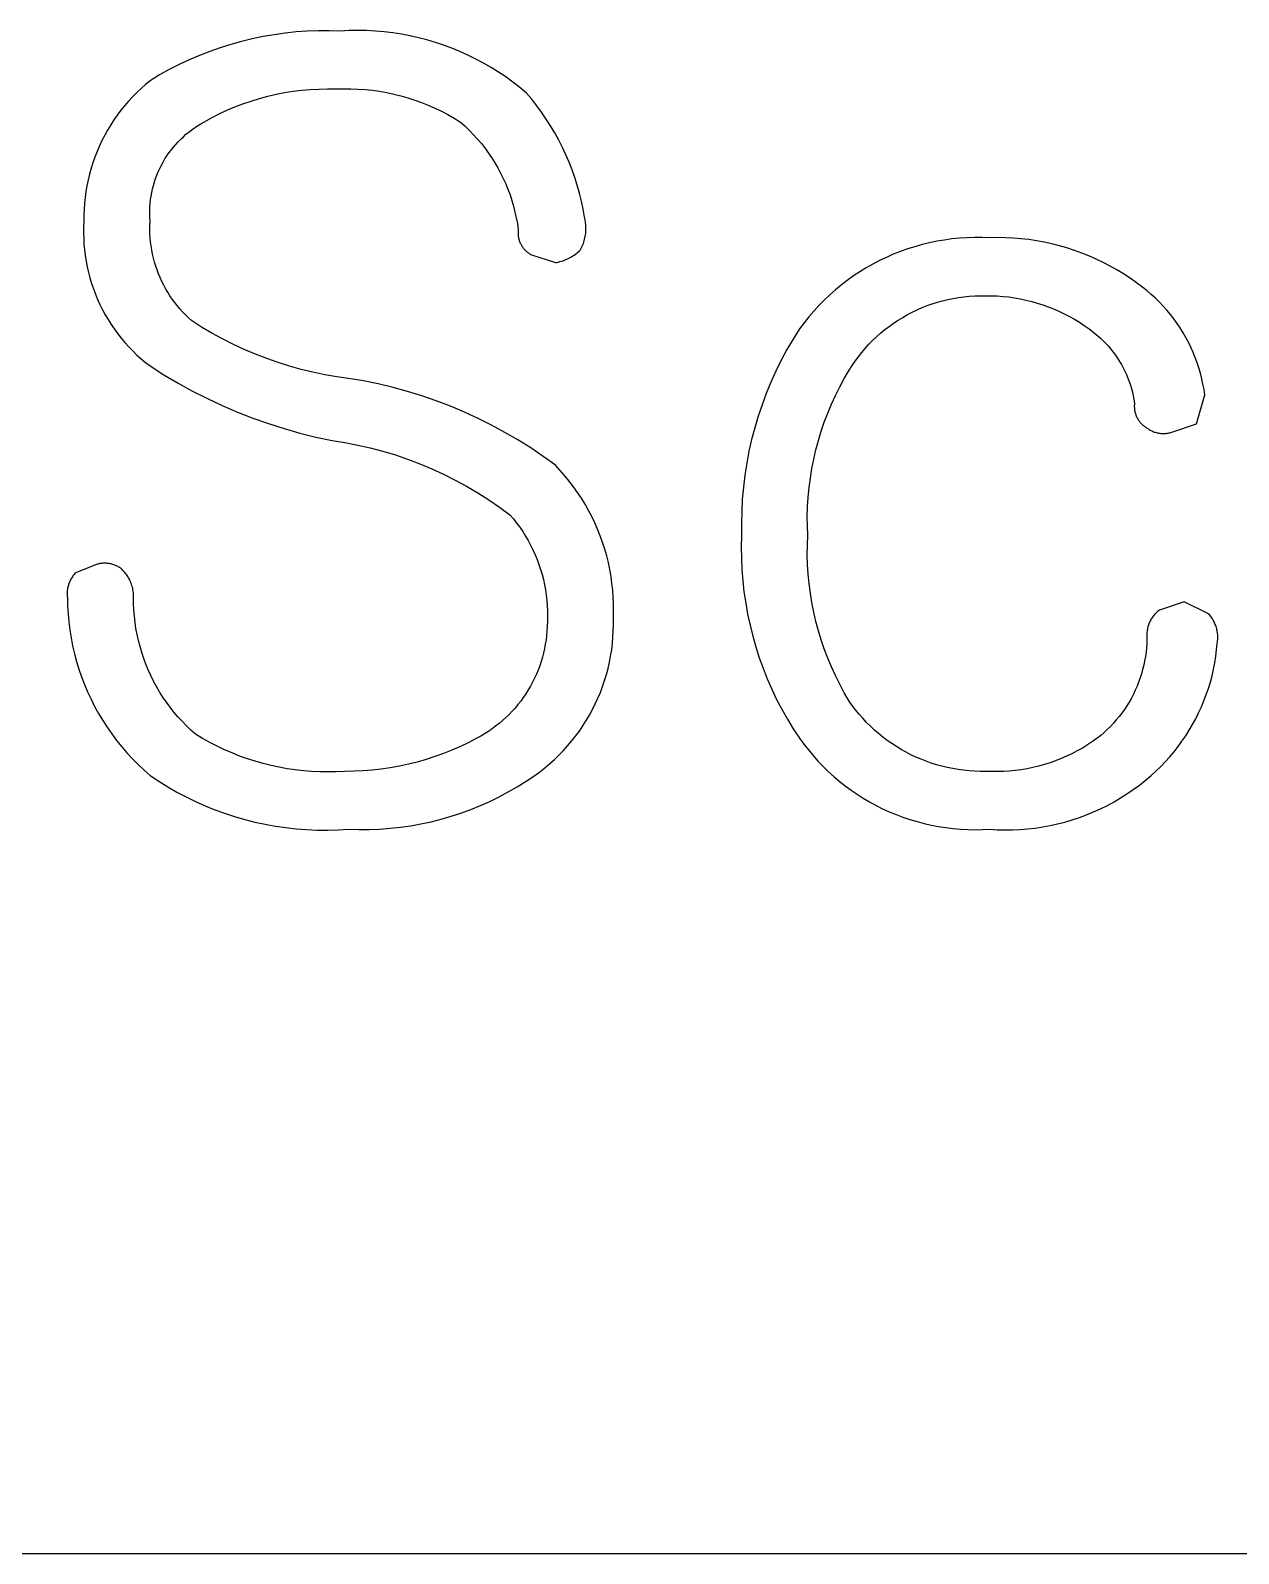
# Model space of a CAD drawing. Header units: millimetres. Extents: x 3033 to 5773, y 123 to 1487.
# Drawn here: x 3997.34 to 4012.39, y 160.35 to 179.33 of the extents above; entities that cross this region are included whole.
import ezdxf

# ---------------------------------------------------------------- set-up
doc = ezdxf.new("R2010")
doc.units = ezdxf.units.MM
doc.header["$MEASUREMENT"] = 0
doc.layers.add('TEX', color=70, linetype='Continuous')

msp = doc.modelspace()

# ---------------------------------------------------------------- linework, layer by layer
at = {"layer": 'TEX'}
for p, q in [((4000.101, 179.226), (3999.967, 179.193)), ((4000.236, 179.254), (4000.101, 179.226)), ((4000.372, 179.278), (4000.236, 179.254)), ((4000.509, 179.297), (4000.372, 179.278)), ((4000.647, 179.312), (4000.509, 179.297)), ((4000.784, 179.322), (4000.647, 179.312)), ((4000.922, 179.327), (4000.784, 179.322)), ((4001.061, 179.328), (4000.922, 179.327)), ((4001.199, 179.324), (4001.061, 179.328)), ((4001.308, 179.329), (4001.199, 179.324)), ((4001.417, 179.331), (4001.308, 179.329)), ((4001.526, 179.329), (4001.417, 179.331)), ((4001.635, 179.323), (4001.526, 179.329)), ((4001.743, 179.314), (4001.635, 179.323)), ((4001.851, 179.301), (4001.743, 179.314)), ((4001.959, 179.284), (4001.851, 179.301)), ((4002.066, 179.264), (4001.959, 179.284)), ((4002.173, 179.24), (4002.066, 179.264)), ((4002.278, 179.213), (4002.173, 179.24)), ((4002.383, 179.182), (4002.278, 179.213)), ((3999.443, 179.019), (3999.316, 178.964)), ((3999.571, 179.069), (3999.443, 179.019)), ((3999.702, 179.115), (3999.571, 179.069)), ((3999.833, 179.156), (3999.702, 179.115)), ((3999.967, 179.193), (3999.833, 179.156)), ((4002.486, 179.147), (4002.383, 179.182)), ((4002.588, 179.109), (4002.486, 179.147)), ((4002.689, 179.068), (4002.588, 179.109)), ((4002.789, 179.023), (4002.689, 179.068)), ((4002.886, 178.975), (4002.789, 179.023)), ((3999.067, 178.843), (3998.946, 178.776)), ((3999.19, 178.906), (3999.067, 178.843)), ((3999.316, 178.964), (3999.19, 178.906)), ((4002.983, 178.924), (4002.886, 178.975)), ((4003.077, 178.869), (4002.983, 178.924)), ((4003.169, 178.812), (4003.077, 178.869)), ((3998.77, 178.658), (3998.715, 178.609)), ((3998.828, 178.705), (3998.77, 178.658)), ((3998.946, 178.776), (3998.828, 178.705)), ((4003.26, 178.751), (4003.169, 178.812)), ((4003.348, 178.687), (4003.26, 178.751)), ((4003.434, 178.62), (4003.348, 178.687)), ((3998.559, 178.45), (3998.51, 178.393)), ((3998.609, 178.504), (3998.559, 178.45)), ((3998.661, 178.557), (3998.609, 178.504)), ((3998.715, 178.609), (3998.661, 178.557)), ((3999.985, 178.416), (4000.087, 178.451)), ((4000.087, 178.451), (4000.19, 178.483)), ((4000.19, 178.483), (4000.294, 178.511)), ((4000.294, 178.511), (4000.399, 178.535)), ((4000.399, 178.535), (4000.504, 178.556)), ((4000.504, 178.556), (4000.611, 178.573)), ((4000.611, 178.573), (4000.717, 178.586)), ((4000.717, 178.586), (4000.825, 178.596)), ((4000.825, 178.596), (4000.932, 178.601)), ((4000.932, 178.601), (4001.04, 178.604)), ((4001.04, 178.604), (4001.147, 178.602)), ((4001.147, 178.602), (4001.238, 178.605)), ((4001.238, 178.605), (4001.328, 178.605)), ((4001.328, 178.605), (4001.418, 178.601)), ((4001.418, 178.601), (4001.508, 178.595)), ((4001.508, 178.595), (4001.598, 178.585)), ((4001.598, 178.585), (4001.688, 178.573)), ((4001.688, 178.573), (4001.776, 178.557)), ((4001.776, 178.557), (4001.865, 178.538)), ((4001.865, 178.538), (4001.953, 178.517)), ((4001.953, 178.517), (4002.039, 178.492)), ((4002.039, 178.492), (4002.125, 178.464)), ((4002.125, 178.464), (4002.21, 178.433)), ((4003.518, 178.551), (4003.434, 178.62)), ((4003.584, 178.473), (4003.518, 178.551)), ((4003.647, 178.393), (4003.584, 178.473)), ((3998.419, 178.276), (3998.377, 178.215)), ((3998.464, 178.336), (3998.419, 178.276)), ((3998.51, 178.393), (3998.464, 178.336)), ((3999.592, 178.242), (3999.688, 178.29)), ((3999.688, 178.29), (3999.786, 178.336)), ((3999.786, 178.336), (3999.885, 178.378)), ((3999.885, 178.378), (3999.985, 178.416)), ((4002.21, 178.433), (4002.294, 178.4)), ((4002.294, 178.4), (4002.377, 178.363)), ((4002.377, 178.363), (4002.458, 178.324)), ((4002.458, 178.324), (4002.538, 178.282)), ((4002.538, 178.282), (4002.617, 178.237)), ((4003.707, 178.311), (4003.647, 178.393)), ((4003.765, 178.227), (4003.707, 178.311)), ((3998.298, 178.089), (3998.262, 178.024)), ((3998.337, 178.153), (3998.298, 178.089)), ((3998.377, 178.215), (3998.337, 178.153)), ((3999.275, 178.037), (3999.31, 178.065)), ((3999.31, 178.065), (3999.346, 178.093)), ((3999.346, 178.093), (3999.383, 178.119)), ((3999.383, 178.119), (3999.42, 178.144)), ((3999.42, 178.144), (3999.459, 178.168)), ((3999.459, 178.168), (3999.498, 178.19)), ((3999.498, 178.19), (3999.592, 178.242)), ((4002.617, 178.237), (4002.694, 178.19)), ((4002.694, 178.19), (4002.749, 178.141)), ((4002.749, 178.141), (4002.802, 178.089)), ((4002.802, 178.089), (4002.854, 178.036)), ((4003.819, 178.142), (4003.765, 178.227)), ((4003.871, 178.054), (4003.819, 178.142)), ((3998.197, 177.891), (3998.167, 177.823)), ((3998.228, 177.958), (3998.197, 177.891)), ((3998.262, 178.024), (3998.228, 177.958)), ((3999.09, 177.841), (3999.118, 177.876)), ((3999.118, 177.876), (3999.147, 177.91)), ((3999.147, 177.91), (3999.177, 177.944)), ((3999.177, 177.944), (3999.209, 177.976)), ((3999.209, 177.976), (3999.242, 178.007)), ((3999.242, 178.007), (3999.275, 178.037)), ((4002.854, 178.036), (4002.904, 177.981)), ((4002.904, 177.981), (4002.952, 177.925)), ((4002.952, 177.925), (4002.998, 177.867)), ((4003.92, 177.965), (4003.871, 178.054)), ((4003.966, 177.874), (4003.92, 177.965)), ((4004.009, 177.782), (4003.966, 177.874)), ((3998.116, 177.683), (3998.093, 177.613)), ((3998.14, 177.753), (3998.116, 177.683)), ((3998.167, 177.823), (3998.14, 177.753)), ((3998.969, 177.651), (3998.99, 177.69)), ((3998.99, 177.69), (3999.013, 177.729)), ((3999.013, 177.729), (3999.037, 177.767)), ((3999.037, 177.767), (3999.063, 177.804)), ((3999.063, 177.804), (3999.09, 177.841)), ((4002.998, 177.867), (4003.042, 177.807)), ((4003.042, 177.807), (4003.084, 177.746)), ((4003.084, 177.746), (4003.123, 177.683)), ((4003.123, 177.683), (4003.161, 177.619)), ((4004.049, 177.689), (4004.009, 177.782)), ((4004.086, 177.594), (4004.049, 177.689)), ((3998.073, 177.541), (3998.056, 177.469)), ((3998.093, 177.613), (3998.073, 177.541)), ((3998.897, 177.485), (3998.913, 177.528)), ((3998.913, 177.528), (3998.93, 177.569)), ((3998.93, 177.569), (3998.949, 177.61)), ((3998.949, 177.61), (3998.969, 177.651)), ((4003.161, 177.619), (4003.196, 177.554)), ((4003.196, 177.554), (4003.229, 177.487)), ((4004.12, 177.498), (4004.086, 177.594)), ((4004.15, 177.401), (4004.12, 177.498)), ((3998.028, 177.323), (3998.018, 177.249)), ((3998.041, 177.396), (3998.028, 177.323)), ((3998.056, 177.469), (3998.041, 177.396)), ((3998.841, 177.267), (3998.849, 177.312)), ((3998.849, 177.312), (3998.859, 177.356)), ((3998.859, 177.356), (3998.87, 177.399)), ((3998.87, 177.399), (3998.883, 177.443)), ((3998.883, 177.443), (3998.897, 177.485)), ((4003.229, 177.487), (4003.259, 177.42)), ((4003.259, 177.42), (4003.287, 177.351)), ((4003.287, 177.351), (4003.313, 177.282)), ((4004.178, 177.303), (4004.15, 177.401)), ((4004.202, 177.204), (4004.178, 177.303)), ((3998.011, 177.175), (3998.006, 177.101)), ((3998.018, 177.249), (3998.011, 177.175)), ((3998.824, 177.088), (3998.826, 177.133)), ((3998.826, 177.133), (3998.829, 177.178)), ((3998.829, 177.178), (3998.834, 177.223)), ((3998.834, 177.223), (3998.841, 177.267)), ((4003.313, 177.282), (4003.336, 177.211)), ((4003.336, 177.211), (4003.357, 177.14)), ((4003.357, 177.14), (4003.375, 177.068)), ((4004.223, 177.105), (4004.202, 177.204)), ((3998.003, 176.953), (3997.999, 176.882)), ((3998.006, 177.101), (3998.003, 177.027)), ((3998.003, 177.027), (3998.003, 176.953)), ((3998.824, 177.043), (3998.824, 177.088)), ((3998.825, 176.998), (3998.824, 177.043)), ((3998.828, 176.953), (3998.825, 176.998)), ((3998.825, 176.901), (3998.828, 176.953)), ((4003.375, 177.068), (4003.391, 176.996)), ((4003.391, 176.996), (4003.405, 176.923)), ((4003.405, 176.923), (4003.415, 176.85)), ((4004.24, 177.004), (4004.223, 177.105)), ((4004.245, 176.986), (4004.24, 177.004)), ((4004.248, 176.968), (4004.245, 176.986)), ((4004.252, 176.95), (4004.248, 176.968)), ((4004.255, 176.932), (4004.252, 176.95)), ((4004.257, 176.913), (4004.255, 176.932)), ((3997.999, 176.882), (3997.998, 176.81)), ((3997.998, 176.81), (3998, 176.739)), ((3998, 176.739), (3998.004, 176.668)), ((3998.825, 176.85), (3998.825, 176.901)), ((3998.826, 176.799), (3998.825, 176.85)), ((3998.829, 176.747), (3998.826, 176.799)), ((3998.834, 176.696), (3998.829, 176.747)), ((4003.414, 176.839), (4003.413, 176.828)), ((4003.413, 176.828), (4003.413, 176.817)), ((4003.413, 176.817), (4003.413, 176.807)), ((4003.413, 176.807), (4003.413, 176.796)), ((4003.413, 176.796), (4003.414, 176.785)), ((4003.415, 176.85), (4003.414, 176.839)), ((4003.414, 176.785), (4003.415, 176.774)), ((4003.415, 176.774), (4003.416, 176.764)), ((4003.416, 176.764), (4003.418, 176.753)), ((4003.418, 176.753), (4003.42, 176.743)), ((4003.42, 176.743), (4003.423, 176.732)), ((4003.423, 176.732), (4003.426, 176.722)), ((4004.243, 176.729), (4004.247, 176.747)), ((4004.247, 176.747), (4004.251, 176.766)), ((4004.251, 176.766), (4004.254, 176.784)), ((4004.254, 176.784), (4004.256, 176.802)), ((4004.256, 176.802), (4004.258, 176.821)), ((4004.258, 176.895), (4004.257, 176.913)), ((4004.259, 176.876), (4004.258, 176.895)), ((4004.258, 176.821), (4004.259, 176.839)), ((4004.259, 176.858), (4004.259, 176.876)), ((4004.259, 176.839), (4004.259, 176.858)), ((4008.82, 176.732), (4008.726, 176.719)), ((4008.914, 176.741), (4008.82, 176.732)), ((4009.008, 176.748), (4008.914, 176.741)), ((4009.103, 176.751), (4009.008, 176.748)), ((4009.197, 176.75), (4009.103, 176.751)), ((4009.292, 176.747), (4009.197, 176.75)), ((4009.389, 176.749), (4009.292, 176.747)), ((4009.486, 176.747), (4009.389, 176.749)), ((4009.584, 176.743), (4009.486, 176.747)), ((4009.681, 176.735), (4009.584, 176.743)), ((4009.778, 176.724), (4009.681, 176.735)), ((3998.004, 176.668), (3998.01, 176.597)), ((3998.01, 176.597), (3998.019, 176.526)), ((3998.84, 176.645), (3998.834, 176.696)), ((3998.849, 176.595), (3998.84, 176.645)), ((3998.858, 176.544), (3998.849, 176.595)), ((3998.87, 176.494), (3998.858, 176.544)), ((4003.426, 176.722), (4003.429, 176.711)), ((4003.429, 176.711), (4003.433, 176.701)), ((4003.433, 176.701), (4003.437, 176.691)), ((4003.437, 176.691), (4003.441, 176.681)), ((4003.441, 176.681), (4003.446, 176.672)), ((4003.446, 176.672), (4003.451, 176.662)), ((4003.451, 176.662), (4003.456, 176.653)), ((4003.456, 176.653), (4003.462, 176.643)), ((4003.462, 176.643), (4003.468, 176.635)), ((4003.468, 176.635), (4003.474, 176.626)), ((4003.474, 176.626), (4003.48, 176.617)), ((4003.48, 176.617), (4003.487, 176.609)), ((4003.487, 176.609), (4003.494, 176.601)), ((4003.494, 176.601), (4003.502, 176.593)), ((4003.502, 176.593), (4003.51, 176.585)), ((4003.51, 176.585), (4003.517, 176.578)), ((4003.517, 176.578), (4003.526, 176.571)), ((4003.526, 176.571), (4003.534, 176.564)), ((4003.534, 176.564), (4003.543, 176.558)), ((4003.543, 176.558), (4003.552, 176.552)), ((4003.552, 176.552), (4003.561, 176.546)), ((4003.561, 176.546), (4003.57, 176.54)), ((4004.113, 176.531), (4004.129, 176.542)), ((4004.129, 176.542), (4004.144, 176.554)), ((4004.144, 176.554), (4004.159, 176.566)), ((4004.159, 176.566), (4004.174, 176.579)), ((4004.174, 176.579), (4004.188, 176.592)), ((4004.188, 176.592), (4004.197, 176.608)), ((4004.197, 176.608), (4004.206, 176.625)), ((4004.206, 176.625), (4004.213, 176.642)), ((4004.213, 176.642), (4004.22, 176.659)), ((4004.22, 176.659), (4004.227, 176.676)), ((4004.227, 176.676), (4004.233, 176.694)), ((4004.233, 176.694), (4004.238, 176.711)), ((4004.238, 176.711), (4004.243, 176.729)), ((4008.178, 176.576), (4008.09, 176.541)), ((4008.267, 176.608), (4008.178, 176.576)), ((4008.357, 176.636), (4008.267, 176.608)), ((4008.448, 176.662), (4008.357, 176.636)), ((4008.54, 176.684), (4008.448, 176.662)), ((4008.633, 176.703), (4008.54, 176.684)), ((4008.726, 176.719), (4008.633, 176.703)), ((4009.874, 176.709), (4009.778, 176.724)), ((4009.97, 176.692), (4009.874, 176.709)), ((4010.065, 176.671), (4009.97, 176.692)), ((4010.16, 176.648), (4010.065, 176.671)), ((4010.253, 176.621), (4010.16, 176.648)), ((4010.346, 176.59), (4010.253, 176.621)), ((4010.438, 176.557), (4010.346, 176.59)), ((4010.528, 176.521), (4010.438, 176.557)), ((3998.019, 176.526), (3998.03, 176.456)), ((3998.03, 176.456), (3998.043, 176.386)), ((3998.043, 176.386), (3998.059, 176.316)), ((3998.883, 176.444), (3998.87, 176.494)), ((3998.898, 176.395), (3998.883, 176.444)), ((3998.915, 176.347), (3998.898, 176.395)), ((4003.57, 176.54), (4003.879, 176.437)), ((4003.879, 176.437), (4003.898, 176.441)), ((4003.898, 176.441), (4003.917, 176.445)), ((4003.917, 176.445), (4003.936, 176.45)), ((4003.936, 176.45), (4003.955, 176.455)), ((4003.955, 176.455), (4003.974, 176.461)), ((4003.974, 176.461), (4003.992, 176.468)), ((4003.992, 176.468), (4004.01, 176.475)), ((4004.01, 176.475), (4004.028, 176.483)), ((4004.028, 176.483), (4004.045, 176.491)), ((4004.045, 176.491), (4004.063, 176.5)), ((4004.063, 176.5), (4004.08, 176.51)), ((4004.08, 176.51), (4004.096, 176.52)), ((4004.096, 176.52), (4004.113, 176.531)), ((4007.752, 176.372), (4007.671, 176.323)), ((4007.834, 176.419), (4007.752, 176.372)), ((4007.918, 176.463), (4007.834, 176.419)), ((4008.003, 176.503), (4007.918, 176.463)), ((4008.09, 176.541), (4008.003, 176.503)), ((4010.617, 176.482), (4010.528, 176.521)), ((4010.705, 176.44), (4010.617, 176.482)), ((4010.792, 176.395), (4010.705, 176.44)), ((4010.877, 176.347), (4010.792, 176.395)), ((3998.059, 176.316), (3998.077, 176.248)), ((3998.077, 176.248), (3998.098, 176.179)), ((3998.098, 176.179), (3998.121, 176.112)), ((3998.933, 176.298), (3998.915, 176.347)), ((3998.953, 176.251), (3998.933, 176.298)), ((3998.974, 176.204), (3998.953, 176.251)), ((3998.997, 176.158), (3998.974, 176.204)), ((4007.516, 176.216), (4007.441, 176.158)), ((4007.593, 176.271), (4007.516, 176.216)), ((4007.671, 176.323), (4007.593, 176.271)), ((4010.96, 176.296), (4010.877, 176.347)), ((4011.041, 176.243), (4010.96, 176.296)), ((4011.121, 176.187), (4011.041, 176.243)), ((4011.199, 176.128), (4011.121, 176.187)), ((3998.121, 176.112), (3998.146, 176.045)), ((3998.146, 176.045), (3998.173, 175.979)), ((3998.173, 175.979), (3998.203, 175.915)), ((3999.021, 176.113), (3998.997, 176.158)), ((3999.047, 176.069), (3999.021, 176.113)), ((3999.075, 176.025), (3999.047, 176.069)), ((3999.103, 175.983), (3999.075, 176.025)), ((3999.134, 175.941), (3999.103, 175.983)), ((4007.297, 176.036), (4007.228, 175.971)), ((4007.368, 176.098), (4007.297, 176.036)), ((4007.441, 176.158), (4007.368, 176.098)), ((4008.704, 175.963), (4008.77, 175.978)), ((4008.77, 175.978), (4008.836, 175.992)), ((4008.836, 175.992), (4008.903, 176.003)), ((4008.903, 176.003), (4008.97, 176.012)), ((4008.97, 176.012), (4009.037, 176.019)), ((4009.037, 176.019), (4009.105, 176.023)), ((4009.105, 176.023), (4009.172, 176.025)), ((4009.172, 176.025), (4009.24, 176.025)), ((4009.24, 176.025), (4009.312, 176.025)), ((4009.312, 176.025), (4009.385, 176.022)), ((4009.385, 176.022), (4009.457, 176.017)), ((4009.457, 176.017), (4009.529, 176.009)), ((4009.529, 176.009), (4009.601, 175.999)), ((4009.601, 175.999), (4009.672, 175.986)), ((4009.672, 175.986), (4009.743, 175.971)), ((4011.253, 176.085), (4011.199, 176.128)), ((4011.305, 176.04), (4011.253, 176.085)), ((4011.356, 175.994), (4011.305, 176.04)), ((4011.406, 175.945), (4011.356, 175.994)), ((3998.203, 175.915), (3998.235, 175.851)), ((3998.235, 175.851), (3998.269, 175.788)), ((3998.269, 175.788), (3998.305, 175.727)), ((3999.165, 175.901), (3999.134, 175.941)), ((3999.198, 175.861), (3999.165, 175.901)), ((3999.233, 175.823), (3999.198, 175.861)), ((3999.268, 175.786), (3999.233, 175.823)), ((3999.305, 175.75), (3999.268, 175.786)), ((4007.098, 175.834), (4007.036, 175.762)), ((4007.162, 175.904), (4007.098, 175.834)), ((4007.228, 175.971), (4007.162, 175.904)), ((4008.207, 175.755), (4008.265, 175.789)), ((4008.265, 175.789), (4008.325, 175.82)), ((4008.325, 175.82), (4008.386, 175.849)), ((4008.386, 175.849), (4008.448, 175.876)), ((4008.448, 175.876), (4008.511, 175.901)), ((4008.511, 175.901), (4008.575, 175.924)), ((4008.575, 175.924), (4008.639, 175.944)), ((4008.639, 175.944), (4008.704, 175.963)), ((4009.743, 175.971), (4009.814, 175.954)), ((4009.814, 175.954), (4009.883, 175.934)), ((4009.883, 175.934), (4009.952, 175.912)), ((4009.952, 175.912), (4010.02, 175.888)), ((4010.02, 175.888), (4010.088, 175.861)), ((4010.088, 175.861), (4010.154, 175.832)), ((4010.154, 175.832), (4010.22, 175.801)), ((4010.22, 175.801), (4010.284, 175.767)), ((4011.453, 175.895), (4011.406, 175.945)), ((4011.499, 175.844), (4011.453, 175.895)), ((4011.543, 175.791), (4011.499, 175.844)), ((4011.586, 175.736), (4011.543, 175.791)), ((3998.305, 175.727), (3998.343, 175.666)), ((3998.343, 175.666), (3998.383, 175.608)), ((3998.383, 175.608), (3998.425, 175.55)), ((3999.343, 175.716), (3999.305, 175.75)), ((3999.47, 175.635), (3999.343, 175.716)), ((3999.599, 175.558), (3999.47, 175.635)), ((4006.92, 175.613), (4006.84, 175.485)), ((4006.977, 175.688), (4006.92, 175.613)), ((4007.036, 175.762), (4006.977, 175.688)), ((4007.932, 175.559), (4007.984, 175.602)), ((4007.984, 175.602), (4008.038, 175.643)), ((4008.038, 175.643), (4008.093, 175.682)), ((4008.093, 175.682), (4008.149, 175.72)), ((4008.149, 175.72), (4008.207, 175.755)), ((4010.284, 175.767), (4010.347, 175.732)), ((4010.347, 175.732), (4010.409, 175.694)), ((4010.409, 175.694), (4010.469, 175.654)), ((4010.469, 175.654), (4010.529, 175.613)), ((4010.529, 175.613), (4010.566, 175.585)), ((4011.626, 175.68), (4011.586, 175.736)), ((4011.665, 175.623), (4011.626, 175.68)), ((4011.701, 175.564), (4011.665, 175.623)), ((3998.425, 175.55), (3998.469, 175.494)), ((3998.469, 175.494), (3998.515, 175.44)), ((3998.515, 175.44), (3998.563, 175.387)), ((3999.731, 175.486), (3999.599, 175.558)), ((3999.866, 175.418), (3999.731, 175.486)), ((4000.002, 175.354), (3999.866, 175.418)), ((4006.84, 175.485), (4006.764, 175.354)), ((4007.739, 175.369), (4007.785, 175.419)), ((4007.785, 175.419), (4007.832, 175.467)), ((4007.832, 175.467), (4007.881, 175.514)), ((4007.881, 175.514), (4007.932, 175.559)), ((4010.566, 175.585), (4010.603, 175.556)), ((4010.603, 175.556), (4010.639, 175.526)), ((4010.639, 175.526), (4010.673, 175.495)), ((4010.673, 175.495), (4010.707, 175.463)), ((4010.707, 175.463), (4010.739, 175.429)), ((4010.739, 175.429), (4010.771, 175.395)), ((4011.736, 175.505), (4011.701, 175.564)), ((4011.768, 175.444), (4011.736, 175.505)), ((4011.798, 175.382), (4011.768, 175.444)), ((3998.563, 175.387), (3998.613, 175.336)), ((3998.613, 175.336), (3998.664, 175.286)), ((3998.664, 175.286), (3998.717, 175.239)), ((3998.717, 175.239), (3998.772, 175.193)), ((4000.14, 175.296), (4000.002, 175.354)), ((4000.281, 175.241), (4000.14, 175.296)), ((4000.423, 175.192), (4000.281, 175.241)), ((4006.693, 175.221), (4006.626, 175.086)), ((4006.764, 175.354), (4006.693, 175.221)), ((4007.613, 175.21), (4007.654, 175.264)), ((4007.654, 175.264), (4007.696, 175.317)), ((4007.696, 175.317), (4007.739, 175.369)), ((4010.771, 175.395), (4010.801, 175.359)), ((4010.801, 175.359), (4010.829, 175.323)), ((4010.829, 175.323), (4010.857, 175.285)), ((4010.857, 175.285), (4010.883, 175.247)), ((4010.883, 175.247), (4010.908, 175.207)), ((4011.826, 175.319), (4011.798, 175.382)), ((4011.853, 175.255), (4011.826, 175.319)), ((4011.876, 175.19), (4011.853, 175.255)), ((3998.772, 175.193), (3998.828, 175.149)), ((3998.828, 175.149), (3999.001, 175.039)), ((3999.001, 175.039), (3999.178, 174.934)), ((4000.566, 175.147), (4000.423, 175.192)), ((4000.711, 175.106), (4000.566, 175.147)), ((4000.857, 175.071), (4000.711, 175.106)), ((4001.005, 175.04), (4000.857, 175.071)), ((4001.153, 175.015), (4001.005, 175.04)), ((4006.626, 175.086), (4006.564, 174.948)), ((4007.479, 174.994), (4007.539, 175.097)), ((4007.539, 175.097), (4007.575, 175.154)), ((4007.575, 175.154), (4007.613, 175.21)), ((4010.908, 175.207), (4010.932, 175.167)), ((4010.932, 175.167), (4010.954, 175.126)), ((4010.954, 175.126), (4010.975, 175.085)), ((4010.975, 175.085), (4010.994, 175.042)), ((4010.994, 175.042), (4011.012, 174.999)), ((4011.898, 175.125), (4011.876, 175.19)), ((4011.917, 175.058), (4011.898, 175.125)), ((4011.934, 174.991), (4011.917, 175.058)), ((3999.178, 174.934), (3999.358, 174.835)), ((3999.358, 174.835), (3999.542, 174.742)), ((4001.302, 174.994), (4001.153, 175.015)), ((4001.487, 174.962), (4001.302, 174.994)), ((4001.672, 174.925), (4001.487, 174.962)), ((4001.855, 174.881), (4001.672, 174.925)), ((4002.036, 174.831), (4001.855, 174.881)), ((4006.564, 174.948), (4006.506, 174.808)), ((4007.368, 174.781), (4007.422, 174.888)), ((4007.422, 174.888), (4007.479, 174.994)), ((4011.012, 174.999), (4011.029, 174.956)), ((4011.029, 174.956), (4011.044, 174.912)), ((4011.044, 174.912), (4011.057, 174.867)), ((4011.057, 174.867), (4011.069, 174.822)), ((4011.949, 174.924), (4011.934, 174.991)), ((4011.962, 174.856), (4011.949, 174.924)), ((4011.972, 174.788), (4011.962, 174.856)), ((3999.542, 174.742), (3999.728, 174.656)), ((3999.728, 174.656), (3999.917, 174.575)), ((4002.216, 174.776), (4002.036, 174.831)), ((4002.394, 174.714), (4002.216, 174.776)), ((4002.57, 174.647), (4002.394, 174.714)), ((4002.744, 174.574), (4002.57, 174.647)), ((4006.454, 174.667), (4006.406, 174.524)), ((4006.506, 174.808), (4006.454, 174.667)), ((4007.273, 174.561), (4007.319, 174.672)), ((4007.319, 174.672), (4007.368, 174.781)), ((4011.069, 174.822), (4011.08, 174.776)), ((4011.08, 174.776), (4011.088, 174.731)), ((4011.088, 174.731), (4011.096, 174.685)), ((4011.094, 174.663), (4011.093, 174.652)), ((4011.093, 174.652), (4011.093, 174.642)), ((4011.095, 174.674), (4011.094, 174.663)), ((4011.096, 174.685), (4011.095, 174.674)), ((4011.869, 174.427), (4011.972, 174.788)), ((3999.917, 174.575), (4000.108, 174.5)), ((4000.108, 174.5), (4000.302, 174.431)), ((4002.915, 174.496), (4002.744, 174.574)), ((4003.083, 174.412), (4002.915, 174.496)), ((4006.406, 174.524), (4006.362, 174.379)), ((4007.23, 174.449), (4007.273, 174.561)), ((4011.093, 174.642), (4011.094, 174.631)), ((4011.094, 174.631), (4011.094, 174.62)), ((4011.094, 174.62), (4011.095, 174.609)), ((4011.095, 174.609), (4011.097, 174.599)), ((4011.097, 174.599), (4011.099, 174.588)), ((4011.099, 174.588), (4011.101, 174.578)), ((4011.101, 174.578), (4011.103, 174.567)), ((4011.103, 174.567), (4011.106, 174.557)), ((4011.106, 174.557), (4011.11, 174.546)), ((4011.11, 174.546), (4011.113, 174.536)), ((4011.113, 174.536), (4011.117, 174.526)), ((4011.117, 174.526), (4011.122, 174.516)), ((4011.122, 174.516), (4011.126, 174.507)), ((4011.126, 174.507), (4011.131, 174.497)), ((4011.131, 174.497), (4011.136, 174.488)), ((4011.136, 174.488), (4011.142, 174.479)), ((4011.142, 174.479), (4011.148, 174.47)), ((4011.148, 174.47), (4011.154, 174.461)), ((4011.154, 174.461), (4011.161, 174.452)), ((4000.302, 174.431), (4000.498, 174.369)), ((4000.498, 174.369), (4000.695, 174.313)), ((4000.695, 174.313), (4000.895, 174.264)), ((4000.895, 174.264), (4001.096, 174.221)), ((4003.249, 174.322), (4003.083, 174.412)), ((4003.411, 174.227), (4003.249, 174.322)), ((4006.362, 174.379), (4006.324, 174.233)), ((4007.157, 174.221), (4007.192, 174.335)), ((4007.192, 174.335), (4007.23, 174.449)), ((4011.161, 174.452), (4011.168, 174.444)), ((4011.168, 174.444), (4011.175, 174.436)), ((4011.175, 174.436), (4011.182, 174.428)), ((4011.182, 174.428), (4011.19, 174.42)), ((4011.19, 174.42), (4011.198, 174.413)), ((4011.198, 174.413), (4011.206, 174.406)), ((4011.206, 174.406), (4011.214, 174.399)), ((4011.214, 174.399), (4011.223, 174.393)), ((4011.223, 174.393), (4011.232, 174.387)), ((4011.232, 174.387), (4011.241, 174.381)), ((4011.241, 174.381), (4011.25, 174.375)), ((4011.25, 174.375), (4011.26, 174.369)), ((4011.26, 174.369), (4011.269, 174.362)), ((4011.269, 174.362), (4011.279, 174.356)), ((4011.279, 174.356), (4011.289, 174.35)), ((4011.289, 174.35), (4011.3, 174.345)), ((4011.3, 174.345), (4011.31, 174.34)), ((4011.31, 174.34), (4011.321, 174.335)), ((4011.321, 174.335), (4011.331, 174.33)), ((4011.331, 174.33), (4011.342, 174.326)), ((4011.342, 174.326), (4011.353, 174.323)), ((4011.353, 174.323), (4011.365, 174.319)), ((4011.365, 174.319), (4011.376, 174.317)), ((4011.376, 174.317), (4011.387, 174.314)), ((4011.387, 174.314), (4011.399, 174.312)), ((4011.399, 174.312), (4011.41, 174.31)), ((4011.41, 174.31), (4011.422, 174.309)), ((4011.422, 174.309), (4011.433, 174.308)), ((4011.433, 174.308), (4011.445, 174.308)), ((4011.445, 174.308), (4011.457, 174.307)), ((4011.457, 174.307), (4011.468, 174.308)), ((4011.468, 174.308), (4011.48, 174.308)), ((4011.48, 174.308), (4011.491, 174.309)), ((4011.491, 174.309), (4011.503, 174.311)), ((4011.503, 174.311), (4011.514, 174.313)), ((4011.514, 174.313), (4011.526, 174.315)), ((4011.526, 174.315), (4011.537, 174.318)), ((4011.537, 174.318), (4011.548, 174.321)), ((4011.548, 174.321), (4011.56, 174.324)), ((4011.56, 174.324), (4011.869, 174.427)), ((4001.096, 174.221), (4001.256, 174.195)), ((4001.256, 174.195), (4001.415, 174.164)), ((4001.415, 174.164), (4001.572, 174.128)), ((4001.572, 174.128), (4001.729, 174.086)), ((4001.729, 174.086), (4001.884, 174.04)), ((4003.571, 174.127), (4003.411, 174.227)), ((4003.727, 174.022), (4003.571, 174.127)), ((4006.291, 174.086), (4006.263, 173.937)), ((4006.324, 174.233), (4006.291, 174.086)), ((4007.099, 173.988), (4007.126, 174.105)), ((4007.126, 174.105), (4007.157, 174.221)), ((4001.884, 174.04), (4002.037, 173.987)), ((4002.037, 173.987), (4002.189, 173.93)), ((4002.189, 173.93), (4002.338, 173.867)), ((4003.879, 173.912), (4003.727, 174.022)), ((4003.939, 173.848), (4003.879, 173.912)), ((4006.263, 173.937), (4006.239, 173.788)), ((4007.075, 173.871), (4007.099, 173.988)), ((4002.338, 173.867), (4002.485, 173.8)), ((4002.485, 173.8), (4002.63, 173.727)), ((4002.63, 173.727), (4002.772, 173.65)), ((4003.997, 173.782), (4003.939, 173.848)), ((4004.052, 173.714), (4003.997, 173.782)), ((4004.105, 173.645), (4004.052, 173.714)), ((4006.239, 173.788), (4006.221, 173.638)), ((4007.041, 173.634), (4007.056, 173.752)), ((4007.056, 173.752), (4007.075, 173.871)), ((4002.772, 173.65), (4002.912, 173.568)), ((4002.912, 173.568), (4003.048, 173.481)), ((4004.155, 173.574), (4004.105, 173.645)), ((4004.204, 173.501), (4004.155, 173.574)), ((4006.221, 173.638), (4006.208, 173.488)), ((4007.022, 173.395), (4007.029, 173.514)), ((4007.029, 173.514), (4007.041, 173.634)), ((4003.048, 173.481), (4003.182, 173.389)), ((4003.182, 173.389), (4003.312, 173.293)), ((4004.249, 173.426), (4004.204, 173.501)), ((4004.292, 173.35), (4004.249, 173.426)), ((4004.333, 173.273), (4004.292, 173.35)), ((4006.2, 173.337), (4006.197, 173.186)), ((4006.208, 173.488), (4006.2, 173.337)), ((4007.018, 173.275), (4007.022, 173.395)), ((4003.312, 173.293), (4003.355, 173.243)), ((4003.355, 173.243), (4003.395, 173.192)), ((4003.395, 173.192), (4003.434, 173.139)), ((4003.434, 173.139), (4003.471, 173.085)), ((4004.37, 173.194), (4004.333, 173.273)), ((4004.405, 173.114), (4004.37, 173.194)), ((4006.197, 173.186), (4006.199, 173.035)), ((4007.019, 173.155), (4007.018, 173.275)), ((4007.024, 173.035), (4007.019, 173.155)), ((4003.471, 173.085), (4003.506, 173.029)), ((4003.506, 173.029), (4003.539, 172.973)), ((4003.539, 172.973), (4003.57, 172.915)), ((4004.438, 173.033), (4004.405, 173.114)), ((4004.467, 172.951), (4004.438, 173.033)), ((4004.494, 172.867), (4004.467, 172.951)), ((4006.199, 173.035), (4006.195, 172.895)), ((4007.019, 172.915), (4007.024, 173.035)), ((4003.57, 172.915), (4003.599, 172.857)), ((4003.599, 172.857), (4003.626, 172.797)), ((4003.626, 172.797), (4003.651, 172.736)), ((4004.518, 172.783), (4004.494, 172.867)), ((4004.539, 172.698), (4004.518, 172.783)), ((4006.195, 172.895), (4006.197, 172.754)), ((4006.197, 172.754), (4006.203, 172.614)), ((4007.018, 172.796), (4007.019, 172.915)), ((4007.022, 172.676), (4007.018, 172.796)), ((3997.891, 172.562), (3997.882, 172.552)), ((3997.9, 172.571), (3997.891, 172.562)), ((3998.158, 172.674), (3997.9, 172.571)), ((3998.169, 172.678), (3998.158, 172.674)), ((3998.18, 172.681), (3998.169, 172.678)), ((3998.191, 172.683), (3998.18, 172.681)), ((3998.203, 172.686), (3998.191, 172.683)), ((3998.214, 172.688), (3998.203, 172.686)), ((3998.226, 172.689), (3998.214, 172.688)), ((3998.237, 172.69), (3998.226, 172.689)), ((3998.249, 172.691), (3998.237, 172.69)), ((3998.261, 172.691), (3998.249, 172.691)), ((3998.272, 172.691), (3998.261, 172.691)), ((3998.284, 172.69), (3998.272, 172.691)), ((3998.295, 172.689), (3998.284, 172.69)), ((3998.307, 172.688), (3998.295, 172.689)), ((3998.318, 172.686), (3998.307, 172.688)), ((3998.33, 172.684), (3998.318, 172.686)), ((3998.341, 172.682), (3998.33, 172.684)), ((3998.353, 172.679), (3998.341, 172.682)), ((3998.364, 172.676), (3998.353, 172.679)), ((3998.375, 172.672), (3998.364, 172.676)), ((3998.386, 172.668), (3998.375, 172.672)), ((3998.396, 172.663), (3998.386, 172.668)), ((3998.407, 172.659), (3998.396, 172.663)), ((3998.417, 172.654), (3998.407, 172.659)), ((3998.428, 172.648), (3998.417, 172.654)), ((3998.438, 172.642), (3998.428, 172.648)), ((3998.448, 172.636), (3998.438, 172.642)), ((3998.457, 172.63), (3998.448, 172.636)), ((3998.467, 172.623), (3998.457, 172.63)), ((3998.479, 172.612), (3998.467, 172.623)), ((3998.49, 172.6), (3998.479, 172.612)), ((3998.501, 172.589), (3998.49, 172.6)), ((3998.512, 172.576), (3998.501, 172.589)), ((3998.522, 172.564), (3998.512, 172.576)), ((3998.532, 172.551), (3998.522, 172.564)), ((4003.651, 172.736), (4003.674, 172.675)), ((4003.674, 172.675), (4003.695, 172.613)), ((4003.695, 172.613), (4003.713, 172.55)), ((4004.557, 172.613), (4004.539, 172.698)), ((4004.572, 172.527), (4004.557, 172.613)), ((4006.203, 172.614), (4006.214, 172.473)), ((4007.029, 172.556), (4007.022, 172.676)), ((4007.041, 172.437), (4007.029, 172.556)), ((3997.798, 172.365), (3997.796, 172.353)), ((3997.8, 172.378), (3997.798, 172.365)), ((3997.803, 172.391), (3997.8, 172.378)), ((3997.806, 172.403), (3997.803, 172.391)), ((3997.809, 172.416), (3997.806, 172.403)), ((3997.813, 172.428), (3997.809, 172.416)), ((3997.818, 172.441), (3997.813, 172.428)), ((3997.822, 172.453), (3997.818, 172.441)), ((3997.827, 172.465), (3997.822, 172.453)), ((3997.833, 172.476), (3997.827, 172.465)), ((3997.839, 172.488), (3997.833, 172.476)), ((3997.845, 172.499), (3997.839, 172.488)), ((3997.852, 172.51), (3997.845, 172.499)), ((3997.859, 172.521), (3997.852, 172.51)), ((3997.866, 172.532), (3997.859, 172.521)), ((3997.874, 172.542), (3997.866, 172.532)), ((3997.882, 172.552), (3997.874, 172.542)), ((3998.541, 172.538), (3998.532, 172.551)), ((3998.55, 172.524), (3998.541, 172.538)), ((3998.558, 172.51), (3998.55, 172.524)), ((3998.566, 172.496), (3998.558, 172.51)), ((3998.574, 172.482), (3998.566, 172.496)), ((3998.581, 172.467), (3998.574, 172.482)), ((3998.587, 172.452), (3998.581, 172.467)), ((3998.593, 172.437), (3998.587, 172.452)), ((3998.598, 172.422), (3998.593, 172.437)), ((3998.603, 172.406), (3998.598, 172.422)), ((3998.607, 172.39), (3998.603, 172.406)), ((3998.611, 172.375), (3998.607, 172.39)), ((3998.614, 172.359), (3998.611, 172.375)), ((4003.713, 172.55), (4003.73, 172.487)), ((4003.73, 172.487), (4003.744, 172.423)), ((4003.744, 172.423), (4003.756, 172.358)), ((4004.584, 172.44), (4004.572, 172.527)), ((4004.594, 172.353), (4004.584, 172.44)), ((4006.214, 172.473), (4006.229, 172.334)), ((4007.056, 172.318), (4007.041, 172.437)), ((3997.795, 172.34), (3997.794, 172.327)), ((3997.794, 172.327), (3997.794, 172.314)), ((3997.794, 172.314), (3997.794, 172.301)), ((3997.794, 172.301), (3997.794, 172.288)), ((3997.794, 172.288), (3997.795, 172.275)), ((3997.796, 172.353), (3997.795, 172.34)), ((3997.795, 172.275), (3997.797, 172.262)), ((3997.797, 172.262), (3997.799, 172.161)), ((3998.617, 172.343), (3998.614, 172.359)), ((3998.619, 172.327), (3998.617, 172.343)), ((3998.62, 172.311), (3998.619, 172.327)), ((3998.621, 172.294), (3998.62, 172.311)), ((3998.622, 172.278), (3998.621, 172.294)), ((3998.621, 172.262), (3998.622, 172.278)), ((3998.622, 172.185), (3998.621, 172.262)), ((3998.626, 172.108), (3998.622, 172.185)), ((4003.756, 172.358), (4003.765, 172.293)), ((4003.765, 172.293), (4003.773, 172.228)), ((4003.773, 172.228), (4003.778, 172.163)), ((4004.6, 172.266), (4004.594, 172.353)), ((4004.603, 172.179), (4004.6, 172.266)), ((4004.603, 172.092), (4004.603, 172.179)), ((4006.229, 172.334), (4006.25, 172.194)), ((4006.25, 172.194), (4006.274, 172.056)), ((4007.075, 172.2), (4007.056, 172.318)), ((4007.099, 172.082), (4007.075, 172.2)), ((4011.714, 172.21), (4011.405, 172.107)), ((4012.024, 172.056), (4011.714, 172.21)), ((3997.799, 172.161), (3997.805, 172.061)), ((3997.805, 172.061), (3997.814, 171.96)), ((3998.632, 172.031), (3998.626, 172.108)), ((3998.641, 171.954), (3998.632, 172.031)), ((4003.778, 172.163), (4003.781, 172.098)), ((4003.782, 172.032), (4003.78, 171.967)), ((4003.781, 172.098), (4003.782, 172.032)), ((4004.601, 172.004), (4004.603, 172.092)), ((4004.602, 171.926), (4004.601, 172.004)), ((4006.274, 172.056), (4006.304, 171.919)), ((4007.126, 171.965), (4007.099, 172.082)), ((4011.305, 171.996), (4011.299, 171.984)), ((4011.313, 172.007), (4011.305, 171.996)), ((4011.32, 172.019), (4011.313, 172.007)), ((4011.328, 172.03), (4011.32, 172.019)), ((4011.337, 172.041), (4011.328, 172.03)), ((4011.345, 172.051), (4011.337, 172.041)), ((4011.355, 172.061), (4011.345, 172.051)), ((4011.364, 172.071), (4011.355, 172.061)), ((4011.374, 172.081), (4011.364, 172.071)), ((4011.384, 172.09), (4011.374, 172.081)), ((4011.394, 172.099), (4011.384, 172.09)), ((4011.405, 172.107), (4011.394, 172.099)), ((4012.033, 172.045), (4012.024, 172.056)), ((4012.042, 172.033), (4012.033, 172.045)), ((4012.051, 172.021), (4012.042, 172.033)), ((4012.06, 172.009), (4012.051, 172.021)), ((4012.068, 171.996), (4012.06, 172.009)), ((4012.076, 171.983), (4012.068, 171.996)), ((3997.814, 171.96), (3997.826, 171.86)), ((3997.826, 171.86), (3997.843, 171.76)), ((3998.652, 171.878), (3998.641, 171.954)), ((3998.666, 171.802), (3998.652, 171.878)), ((3998.683, 171.727), (3998.666, 171.802)), ((4003.773, 171.846), (4003.768, 171.79)), ((4003.776, 171.901), (4003.773, 171.846)), ((4003.78, 171.967), (4003.776, 171.901)), ((4004.596, 171.768), (4004.6, 171.847)), ((4004.6, 171.847), (4004.602, 171.926)), ((4006.304, 171.919), (4006.338, 171.782)), ((4007.157, 171.85), (4007.126, 171.965)), ((4007.192, 171.735), (4007.157, 171.85)), ((4011.249, 171.815), (4011.248, 171.801)), ((4011.248, 171.801), (4011.248, 171.788)), ((4011.25, 171.828), (4011.249, 171.815)), ((4011.252, 171.842), (4011.25, 171.828)), ((4011.254, 171.856), (4011.252, 171.842)), ((4011.256, 171.869), (4011.254, 171.856)), ((4011.259, 171.882), (4011.256, 171.869)), ((4011.262, 171.896), (4011.259, 171.882)), ((4011.266, 171.909), (4011.262, 171.896)), ((4011.271, 171.922), (4011.266, 171.909)), ((4011.275, 171.935), (4011.271, 171.922)), ((4011.28, 171.947), (4011.275, 171.935)), ((4011.286, 171.96), (4011.28, 171.947)), ((4011.292, 171.972), (4011.286, 171.96)), ((4011.299, 171.984), (4011.292, 171.972)), ((4012.083, 171.97), (4012.076, 171.983)), ((4012.089, 171.957), (4012.083, 171.97)), ((4012.096, 171.943), (4012.089, 171.957)), ((4012.101, 171.929), (4012.096, 171.943)), ((4012.107, 171.916), (4012.101, 171.929)), ((4012.112, 171.901), (4012.107, 171.916)), ((4012.116, 171.887), (4012.112, 171.901)), ((4012.12, 171.873), (4012.116, 171.887)), ((4012.123, 171.858), (4012.12, 171.873)), ((4012.126, 171.844), (4012.123, 171.858)), ((4012.128, 171.829), (4012.126, 171.844)), ((4012.13, 171.814), (4012.128, 171.829)), ((4012.132, 171.799), (4012.13, 171.814)), ((4012.132, 171.784), (4012.132, 171.799)), ((3997.843, 171.76), (3997.862, 171.661)), ((3997.862, 171.661), (3997.885, 171.563)), ((3998.702, 171.652), (3998.683, 171.727)), ((3998.724, 171.578), (3998.702, 171.652)), ((4003.743, 171.626), (4003.731, 171.571)), ((4003.753, 171.68), (4003.743, 171.626)), ((4003.762, 171.735), (4003.753, 171.68)), ((4003.768, 171.79), (4003.762, 171.735)), ((4004.567, 171.534), (4004.58, 171.612)), ((4004.58, 171.612), (4004.589, 171.69)), ((4004.589, 171.69), (4004.596, 171.768)), ((4006.338, 171.782), (4006.377, 171.647)), ((4006.377, 171.647), (4006.42, 171.513)), ((4007.23, 171.622), (4007.192, 171.735)), ((4007.273, 171.509), (4007.23, 171.622)), ((4011.244, 171.637), (4011.239, 171.582)), ((4011.248, 171.692), (4011.244, 171.637)), ((4011.248, 171.788), (4011.248, 171.774)), ((4011.248, 171.774), (4011.249, 171.76)), ((4011.25, 171.747), (4011.248, 171.692)), ((4011.249, 171.76), (4011.25, 171.747)), ((4012.109, 171.532), (4012.119, 171.613)), ((4012.119, 171.613), (4012.127, 171.695)), ((4012.127, 171.695), (4012.129, 171.71)), ((4012.129, 171.71), (4012.131, 171.725)), ((4012.131, 171.725), (4012.132, 171.739)), ((4012.133, 171.769), (4012.132, 171.784)), ((4012.132, 171.754), (4012.133, 171.769)), ((4012.132, 171.739), (4012.132, 171.754)), ((3997.885, 171.563), (3997.911, 171.466)), ((3997.911, 171.466), (3997.941, 171.369)), ((3998.748, 171.505), (3998.724, 171.578)), ((3998.775, 171.433), (3998.748, 171.505)), ((3998.805, 171.361), (3998.775, 171.433)), ((4003.701, 171.464), (4003.683, 171.412)), ((4003.717, 171.518), (4003.701, 171.464)), ((4003.731, 171.571), (4003.717, 171.518)), ((4004.535, 171.38), (4004.552, 171.457)), ((4004.552, 171.457), (4004.567, 171.534)), ((4006.42, 171.513), (4006.467, 171.381)), ((4007.319, 171.399), (4007.273, 171.509)), ((4011.21, 171.42), (4011.197, 171.366)), ((4011.222, 171.473), (4011.21, 171.42)), ((4011.231, 171.528), (4011.222, 171.473)), ((4011.239, 171.582), (4011.231, 171.528)), ((4012.08, 171.37), (4012.096, 171.45)), ((4012.096, 171.45), (4012.109, 171.532)), ((3997.941, 171.369), (3997.974, 171.274)), ((3997.974, 171.274), (3998.01, 171.18)), ((3998.837, 171.291), (3998.805, 171.361)), ((3998.871, 171.222), (3998.837, 171.291)), ((4003.619, 171.258), (4003.595, 171.208)), ((4003.642, 171.308), (4003.619, 171.258)), ((4003.663, 171.36), (4003.642, 171.308)), ((4003.683, 171.412), (4003.663, 171.36)), ((4004.467, 171.154), (4004.492, 171.229)), ((4004.492, 171.229), (4004.515, 171.304)), ((4004.515, 171.304), (4004.535, 171.38)), ((4006.467, 171.381), (4006.519, 171.25)), ((4006.519, 171.25), (4006.576, 171.121)), ((4007.368, 171.29), (4007.319, 171.399)), ((4007.422, 171.182), (4007.368, 171.29)), ((4011.166, 171.261), (4011.147, 171.209)), ((4011.182, 171.313), (4011.166, 171.261)), ((4011.197, 171.366), (4011.182, 171.313)), ((4012.041, 171.21), (4012.062, 171.289)), ((4012.062, 171.289), (4012.08, 171.37)), ((3998.01, 171.18), (3998.049, 171.087)), ((3998.049, 171.087), (3998.092, 170.996)), ((3998.908, 171.154), (3998.871, 171.222)), ((3998.947, 171.088), (3998.908, 171.154)), ((3998.988, 171.023), (3998.947, 171.088)), ((4003.511, 171.064), (4003.479, 171.018)), ((4003.54, 171.111), (4003.511, 171.064)), ((4003.568, 171.159), (4003.54, 171.111)), ((4003.595, 171.208), (4003.568, 171.159)), ((4004.409, 171.008), (4004.439, 171.081)), ((4004.439, 171.081), (4004.467, 171.154)), ((4006.576, 171.121), (4006.636, 170.994)), ((4007.479, 171.077), (4007.422, 171.182)), ((4007.539, 170.973), (4007.479, 171.077)), ((4011.081, 171.058), (4011.056, 171.009)), ((4011.105, 171.108), (4011.081, 171.058)), ((4011.127, 171.158), (4011.105, 171.108)), ((4011.147, 171.209), (4011.127, 171.158)), ((4011.961, 170.976), (4011.99, 171.053)), ((4011.99, 171.053), (4012.017, 171.131)), ((4012.017, 171.131), (4012.041, 171.21)), ((3998.092, 170.996), (3998.137, 170.906)), ((3998.137, 170.906), (3998.186, 170.817)), ((3999.032, 170.959), (3998.988, 171.023)), ((3999.077, 170.897), (3999.032, 170.959)), ((3999.125, 170.836), (3999.077, 170.897)), ((4003.377, 170.886), (4003.34, 170.845)), ((4003.412, 170.929), (4003.377, 170.886)), ((4003.447, 170.973), (4003.412, 170.929)), ((4003.479, 171.018), (4003.447, 170.973)), ((4004.303, 170.797), (4004.341, 170.866)), ((4004.341, 170.866), (4004.376, 170.937)), ((4004.376, 170.937), (4004.409, 171.008)), ((4006.636, 170.994), (4006.701, 170.87)), ((4006.701, 170.87), (4006.77, 170.747)), ((4007.579, 170.917), (4007.539, 170.973)), ((4007.62, 170.863), (4007.579, 170.917)), ((4007.664, 170.809), (4007.62, 170.863)), ((4010.969, 170.869), (4010.938, 170.824)), ((4011, 170.915), (4010.969, 170.869)), ((4011.028, 170.961), (4011, 170.915)), ((4011.056, 171.009), (4011.028, 170.961)), ((4011.895, 170.826), (4011.93, 170.9)), ((4011.93, 170.9), (4011.961, 170.976)), ((3998.186, 170.817), (3998.238, 170.731)), ((3998.238, 170.731), (3998.292, 170.646)), ((3999.175, 170.778), (3999.125, 170.836)), ((3999.227, 170.721), (3999.175, 170.778)), ((3999.281, 170.666), (3999.227, 170.721)), ((3999.337, 170.612), (3999.281, 170.666)), ((4003.134, 170.659), (4003.089, 170.626)), ((4003.178, 170.693), (4003.134, 170.659)), ((4003.22, 170.729), (4003.178, 170.693)), ((4003.261, 170.766), (4003.22, 170.729)), ((4003.301, 170.805), (4003.261, 170.766)), ((4003.34, 170.845), (4003.301, 170.805)), ((4004.177, 170.598), (4004.221, 170.663)), ((4004.221, 170.663), (4004.263, 170.729)), ((4004.263, 170.729), (4004.303, 170.797)), ((4006.77, 170.747), (4006.843, 170.627)), ((4007.709, 170.758), (4007.664, 170.809)), ((4007.756, 170.707), (4007.709, 170.758)), ((4007.805, 170.659), (4007.756, 170.707)), ((4007.855, 170.612), (4007.805, 170.659)), ((4010.833, 170.696), (4010.795, 170.656)), ((4010.869, 170.738), (4010.833, 170.696)), ((4010.904, 170.78), (4010.869, 170.738)), ((4010.938, 170.824), (4010.904, 170.78)), ((4011.778, 170.609), (4011.819, 170.68)), ((4011.819, 170.68), (4011.859, 170.752)), ((4011.859, 170.752), (4011.895, 170.826)), ((3998.292, 170.646), (3998.35, 170.563)), ((3998.35, 170.563), (3998.41, 170.482)), ((3998.41, 170.482), (3998.474, 170.404)), ((3999.395, 170.561), (3999.337, 170.612)), ((3999.482, 170.508), (3999.395, 170.561)), ((3999.571, 170.458), (3999.482, 170.508)), ((4002.9, 170.509), (4002.798, 170.456)), ((4002.949, 170.536), (4002.9, 170.509)), ((4002.996, 170.564), (4002.949, 170.536)), ((4003.043, 170.594), (4002.996, 170.564)), ((4003.089, 170.626), (4003.043, 170.594)), ((4004.03, 170.413), (4004.081, 170.473)), ((4004.081, 170.473), (4004.13, 170.534)), ((4004.13, 170.534), (4004.177, 170.598)), ((4006.843, 170.627), (4006.92, 170.509)), ((4006.92, 170.509), (4006.974, 170.435)), ((4007.907, 170.567), (4007.855, 170.612)), ((4007.961, 170.524), (4007.907, 170.567)), ((4008.015, 170.482), (4007.961, 170.524)), ((4008.072, 170.443), (4008.015, 170.482)), ((4010.632, 170.509), (4010.571, 170.467)), ((4010.675, 170.544), (4010.632, 170.509)), ((4010.716, 170.58), (4010.675, 170.544)), ((4010.756, 170.617), (4010.716, 170.58)), ((4010.795, 170.656), (4010.756, 170.617)), ((4011.638, 170.405), (4011.687, 170.472)), ((4011.687, 170.472), (4011.734, 170.54)), ((4011.734, 170.54), (4011.778, 170.609)), ((3998.474, 170.404), (3998.539, 170.327)), ((3998.539, 170.327), (3998.608, 170.253)), ((3999.662, 170.411), (3999.571, 170.458)), ((3999.755, 170.367), (3999.662, 170.411)), ((3999.849, 170.326), (3999.755, 170.367)), ((3999.944, 170.288), (3999.849, 170.326)), ((4000.04, 170.253), (3999.944, 170.288)), ((4002.376, 170.28), (4002.267, 170.244)), ((4002.484, 170.318), (4002.376, 170.28)), ((4002.59, 170.361), (4002.484, 170.318)), ((4002.695, 170.407), (4002.59, 170.361)), ((4002.798, 170.456), (4002.695, 170.407)), ((4003.866, 170.243), (4003.923, 170.298)), ((4003.923, 170.298), (4003.977, 170.354)), ((4003.977, 170.354), (4004.03, 170.413)), ((4006.974, 170.435), (4007.031, 170.363)), ((4007.031, 170.363), (4007.089, 170.293)), ((4007.089, 170.293), (4007.15, 170.225)), ((4008.129, 170.405), (4008.072, 170.443)), ((4008.188, 170.37), (4008.129, 170.405)), ((4008.248, 170.336), (4008.188, 170.37)), ((4008.309, 170.304), (4008.248, 170.336)), ((4008.371, 170.275), (4008.309, 170.304)), ((4010.249, 170.285), (4010.181, 170.255)), ((4010.316, 170.317), (4010.249, 170.285)), ((4010.382, 170.351), (4010.316, 170.317)), ((4010.446, 170.387), (4010.382, 170.351)), ((4010.51, 170.426), (4010.446, 170.387)), ((4010.571, 170.467), (4010.51, 170.426)), ((4011.479, 170.217), (4011.534, 170.278)), ((4011.534, 170.278), (4011.588, 170.341)), ((4011.588, 170.341), (4011.638, 170.405)), ((3998.608, 170.253), (3998.679, 170.181)), ((3998.679, 170.181), (3998.752, 170.112)), ((3998.752, 170.112), (3998.828, 170.046)), ((4000.138, 170.222), (4000.04, 170.253)), ((4000.236, 170.194), (4000.138, 170.222)), ((4000.335, 170.169), (4000.236, 170.194)), ((4000.435, 170.148), (4000.335, 170.169)), ((4000.536, 170.129), (4000.435, 170.148)), ((4000.637, 170.115), (4000.536, 170.129)), ((4000.739, 170.103), (4000.637, 170.115)), ((4000.841, 170.095), (4000.739, 170.103)), ((4000.943, 170.091), (4000.841, 170.095)), ((4001.046, 170.089), (4000.943, 170.091)), ((4001.148, 170.092), (4001.046, 170.089)), ((4001.25, 170.097), (4001.148, 170.092)), ((4001.365, 170.098), (4001.25, 170.097)), ((4001.479, 170.103), (4001.365, 170.098)), ((4001.594, 170.112), (4001.479, 170.103)), ((4001.707, 170.124), (4001.594, 170.112)), ((4001.821, 170.141), (4001.707, 170.124)), ((4001.934, 170.161), (4001.821, 170.141)), ((4002.046, 170.185), (4001.934, 170.161)), ((4002.157, 170.213), (4002.046, 170.185)), ((4002.267, 170.244), (4002.157, 170.213)), ((4003.621, 170.046), (4003.685, 170.092)), ((4003.685, 170.092), (4003.747, 170.14)), ((4003.747, 170.14), (4003.807, 170.191)), ((4003.807, 170.191), (4003.866, 170.243)), ((4007.15, 170.225), (4007.214, 170.159)), ((4007.214, 170.159), (4007.279, 170.095)), ((4007.279, 170.095), (4007.347, 170.033)), ((4008.435, 170.248), (4008.371, 170.275)), ((4008.499, 170.223), (4008.435, 170.248)), ((4008.563, 170.2), (4008.499, 170.223)), ((4008.629, 170.179), (4008.563, 170.2)), ((4008.695, 170.161), (4008.629, 170.179)), ((4008.762, 170.145), (4008.695, 170.161)), ((4008.83, 170.131), (4008.762, 170.145)), ((4008.897, 170.12), (4008.83, 170.131)), ((4008.965, 170.11), (4008.897, 170.12)), ((4009.034, 170.104), (4008.965, 170.11)), ((4009.103, 170.099), (4009.034, 170.104)), ((4009.171, 170.097), (4009.103, 170.099)), ((4009.24, 170.097), (4009.171, 170.097)), ((4009.314, 170.094), (4009.24, 170.097)), ((4009.388, 170.093), (4009.314, 170.094)), ((4009.462, 170.096), (4009.388, 170.093)), ((4009.536, 170.1), (4009.462, 170.096)), ((4009.61, 170.107), (4009.536, 170.1)), ((4009.683, 170.117), (4009.61, 170.107)), ((4009.756, 170.129), (4009.683, 170.117)), ((4009.829, 170.144), (4009.756, 170.129)), ((4009.901, 170.161), (4009.829, 170.144)), ((4009.972, 170.181), (4009.901, 170.161)), ((4010.043, 170.204), (4009.972, 170.181)), ((4010.112, 170.228), (4010.043, 170.204)), ((4010.181, 170.255), (4010.112, 170.228)), ((4011.302, 170.046), (4011.363, 170.101)), ((4011.363, 170.101), (4011.422, 170.158)), ((4011.422, 170.158), (4011.479, 170.217)), ((3998.828, 170.046), (3998.936, 169.973)), ((3998.936, 169.973), (3999.047, 169.904)), ((3999.047, 169.904), (3999.161, 169.839)), ((4003.292, 169.84), (4003.404, 169.905)), ((4003.404, 169.905), (4003.514, 169.973)), ((4003.514, 169.973), (4003.621, 170.046)), ((4007.347, 170.033), (4007.417, 169.974)), ((4007.417, 169.974), (4007.489, 169.917)), ((4007.489, 169.917), (4007.563, 169.863)), ((4011.08, 169.869), (4011.156, 169.925)), ((4011.156, 169.925), (4011.23, 169.984)), ((4011.23, 169.984), (4011.302, 170.046)), ((3999.161, 169.839), (3999.276, 169.778)), ((3999.276, 169.778), (3999.394, 169.721)), ((3999.394, 169.721), (3999.513, 169.668)), ((4002.944, 169.67), (4003.062, 169.723)), ((4003.062, 169.723), (4003.178, 169.78)), ((4003.178, 169.78), (4003.292, 169.84)), ((4007.563, 169.863), (4007.638, 169.811)), ((4007.638, 169.811), (4007.716, 169.762)), ((4007.716, 169.762), (4007.795, 169.715)), ((4007.795, 169.715), (4007.875, 169.672)), ((4010.757, 169.672), (4010.84, 169.717)), ((4010.84, 169.717), (4010.922, 169.765)), ((4010.922, 169.765), (4011.001, 169.816)), ((4011.001, 169.816), (4011.08, 169.869)), ((3999.513, 169.668), (3999.634, 169.619)), ((3999.634, 169.619), (3999.757, 169.574)), ((3999.757, 169.574), (3999.881, 169.533)), ((3999.881, 169.533), (4000.007, 169.497)), ((4002.455, 169.501), (4002.579, 169.537)), ((4002.579, 169.537), (4002.702, 169.577)), ((4002.702, 169.577), (4002.824, 169.622)), ((4002.824, 169.622), (4002.944, 169.67)), ((4007.875, 169.672), (4007.957, 169.631)), ((4007.957, 169.631), (4008.04, 169.593)), ((4008.04, 169.593), (4008.125, 169.558)), ((4008.125, 169.558), (4008.21, 169.525)), ((4008.21, 169.525), (4008.297, 169.496)), ((4010.32, 169.491), (4010.41, 169.521)), ((4010.41, 169.521), (4010.498, 169.554)), ((4010.498, 169.554), (4010.586, 169.591)), ((4010.586, 169.591), (4010.672, 169.63)), ((4010.672, 169.63), (4010.757, 169.672)), ((4000.007, 169.497), (4000.134, 169.465)), ((4000.134, 169.465), (4000.261, 169.437)), ((4000.261, 169.437), (4000.39, 169.414)), ((4000.39, 169.414), (4000.519, 169.395)), ((4000.519, 169.395), (4000.649, 169.381)), ((4000.649, 169.381), (4000.78, 169.371)), ((4000.78, 169.371), (4000.91, 169.365)), ((4000.91, 169.365), (4001.041, 169.364)), ((4001.041, 169.364), (4001.171, 169.368)), ((4001.171, 169.368), (4001.302, 169.375)), ((4001.302, 169.375), (4001.431, 169.372)), ((4001.431, 169.372), (4001.561, 169.372)), ((4001.561, 169.372), (4001.69, 169.377)), ((4001.69, 169.377), (4001.819, 169.387)), ((4001.819, 169.387), (4001.947, 169.401)), ((4001.947, 169.401), (4002.076, 169.419)), ((4002.076, 169.419), (4002.203, 169.442)), ((4002.203, 169.442), (4002.329, 169.469)), ((4002.329, 169.469), (4002.455, 169.501)), ((4008.297, 169.496), (4008.385, 169.47)), ((4008.385, 169.47), (4008.474, 169.446)), ((4008.474, 169.446), (4008.563, 169.426)), ((4008.563, 169.426), (4008.653, 169.409)), ((4008.653, 169.409), (4008.743, 169.395)), ((4008.743, 169.395), (4008.834, 169.384)), ((4008.834, 169.384), (4008.925, 169.376)), ((4008.925, 169.376), (4009.017, 169.371)), ((4009.017, 169.371), (4009.108, 169.369)), ((4009.108, 169.369), (4009.2, 169.371)), ((4009.2, 169.371), (4009.292, 169.375)), ((4009.292, 169.375), (4009.386, 169.37)), ((4009.386, 169.37), (4009.481, 169.367)), ((4009.481, 169.367), (4009.575, 169.368)), ((4009.575, 169.368), (4009.67, 169.372)), ((4009.67, 169.372), (4009.764, 169.379)), ((4009.764, 169.379), (4009.858, 169.39)), ((4009.858, 169.39), (4009.952, 169.404)), ((4009.952, 169.404), (4010.045, 169.421)), ((4010.045, 169.421), (4010.137, 169.441)), ((4010.137, 169.441), (4010.229, 169.465)), ((4010.229, 169.465), (4010.32, 169.491)), ((3033.085, 160.348), (4363.085, 160.348))]:
    msp.add_line(p, q, dxfattribs=at)

doc.saveas('drawing.dxf')
